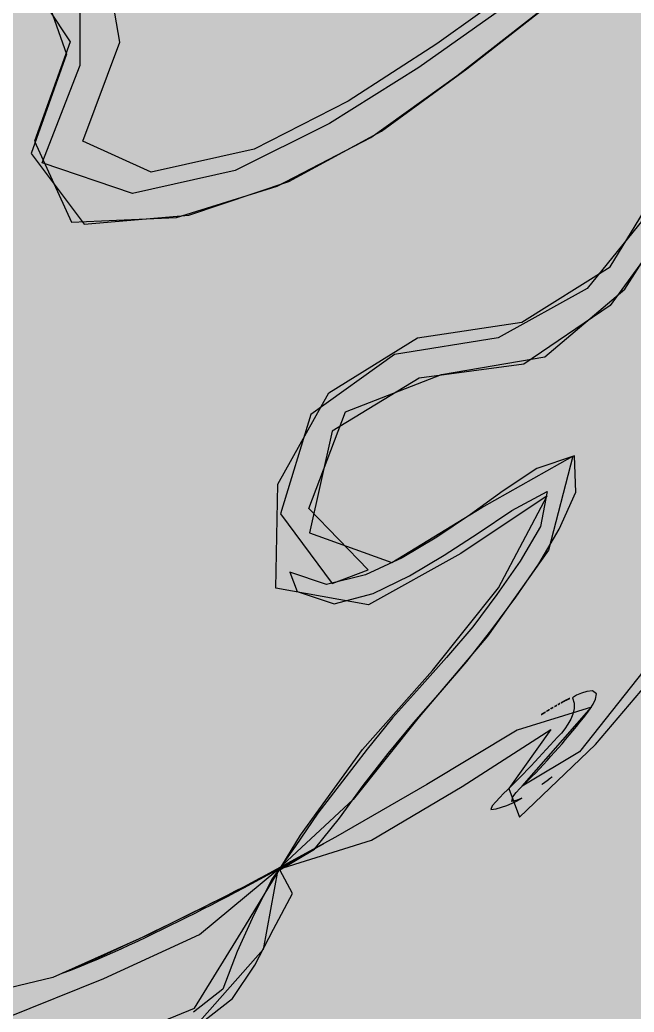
# Model space of a CAD drawing. Extents: x 0 to 1501, y 0 to 1747.
# Drawn here: x 121.79 to 127.58, y 1696.76 to 1706.12 of the extents above; entities that cross this region are included whole.
import ezdxf

# ---------------------------------------------------------------- set-up
doc = ezdxf.new("R2010")
doc.units = 0

msp = doc.modelspace()

# ---------------------------------------------------------------- hatches: boundary and pattern name
at = {"true_color": 0xf8f9fa}
msp.add_hatch(color=256, dxfattribs=at).paths.add_polyline_path([(0, 1747), (1280, 1747), (1280, 1027), (0, 1027)], flags=0)
at = {"true_color": 0xffffff}
for points in [[(0, 1747), (1280, 1747), (1280, 1681), (0, 1681)], [(124.2385, 1698.1015), (124.5653, 1698.2972), (124.7998, 1698.5897), (125.0231, 1698.8983), (125.2575, 1699.1986), (125.5009, 1699.4915), (125.7514, 1699.7785), (126.0005, 1700.0666), (126.2353, 1700.3665), (126.4608, 1700.6736), (126.6789, 1700.9858), (126.8708, 1701.3143), (127.0255, 1701.6622), (127.0134, 1702.0057), (126.6592, 1701.8843), (126.3409, 1701.6753), (126.0332, 1701.4508), (125.7175, 1701.2377), (125.3897, 1701.0439), (125.0448, 1700.8828), (124.6765, 1700.7909), (124.331, 1700.909), (124.403, 1700.7254), (124.7502, 1700.609), (125.1167, 1700.7075), (125.4591, 1700.8739), (125.7864, 1701.0687), (126.1053, 1701.277), (126.4223, 1701.4882), (126.7563, 1701.6678), (126.6935, 1701.3396), (126.5012, 1701.0111), (126.2833, 1700.6987), (126.0572, 1700.3922), (125.8092, 1700.1033), (125.5552, 1699.8195), (125.3008, 1699.5364), (125.0614, 1699.2401), (124.8288, 1698.9384), (124.5957, 1698.6375), (124.3833, 1698.3214), (124.1654, 1698.0185), (123.9922, 1697.6793), (123.8369, 1697.332), (123.7009, 1696.9764), (123.4252, 1696.7591), (123.05, 1696.7029), (122.7074, 1696.5406), (122.3932, 1696.3258), (122.1051, 1696.0767), (121.8298, 1695.8135), (121.5818, 1695.5255), (121.9035, 1695.4785), (122.0695, 1695.5251), (121.9215, 1695.6615), (122.1751, 1695.9452), (122.4564, 1696.2017), (122.7757, 1696.4081), (123.1394, 1696.5161), (123.4919, 1696.6552), (123.7916, 1696.8898), (124.0032, 1697.2047), (124.1791, 1697.5425), (124.3584, 1697.8786), (124.2385, 1698.1015)], [(124.2185, 1698.1045), (125.1031, 1698.3831), (125.9575, 1698.8873), (126.7907, 1699.4256), (126.3947, 1698.8682), (126.4948, 1698.599), (127.2128, 1699.2826), (127.8518, 1700.0394), (128.4795, 1700.7998), (129.1413, 1701.5347), (128.9962, 1701.4586), (128.323, 1700.7296), (127.6691, 1699.9842), (127.0627, 1699.2158), (126.5213, 1698.89), (127.173, 1699.6363), (126.4734, 1699.4189), (125.6234, 1698.9074), (124.7639, 1698.4116), (123.8934, 1697.9357), (123.0054, 1697.493), (122.0997, 1697.0882), (121.195, 1696.8706), (121.4652, 1697.6327), (120.489, 1697.51), (119.5589, 1697.1669), (118.6812, 1696.7059), (118.3605, 1695.9867), (117.9971, 1695.5677), (117.0388, 1695.3117), (116.0678, 1695.1071), (115.0972, 1694.9013), (114.1282, 1694.6881), (113.18, 1694.3967), (112.2477, 1694.0574), (111.2909, 1693.7957), (110.3207, 1693.588), (109.3424, 1693.4237), (108.3716, 1693.2256), (108.8471, 1692.7892), (108.9744, 1692.5866), (107.9982, 1692.4119), (107.0133, 1692.3916), (106.3973, 1692.9118), (105.4056, 1692.9269), (104.4134, 1692.934), (103.4216, 1692.9591), (102.4306, 1693.0095), (101.4421, 1693.0945), (100.456, 1693.2043), (99.4981, 1693.4067), (98.6387, 1693.8998), (97.7182, 1694.2698), (97.1572, 1694.3012), (97.4577, 1694.2346), (98.3988, 1693.9224), (99.2624, 1693.4381), (100.1973, 1693.117), (101.1808, 1692.9866), (102.1667, 1692.8746), (103.0666, 1692.8082), (104.0574, 1692.7545), (105.0494, 1692.735), (106.0414, 1692.7517), (106.6787, 1692.3209), (107.6623, 1692.2298), (108.6491, 1692.3274), (109.6039, 1692.5865), (109.1699, 1692.9364), (109.0997, 1693.1673), (110.0809, 1693.3125), (111.0534, 1693.5087), (112.0143, 1693.7558), (112.9635, 1694.0445), (113.9058, 1694.3553), (114.6731, 1694.5615), (115.6408, 1694.7748), (116.6142, 1694.9668), (117.5806, 1695.1907), (118.509, 1695.5337), (118.9316, 1696.1661), (119.1264, 1696.6947), (120.0449, 1697.069), (120.9986, 1697.3382), (120.7719, 1696.676), (121.661, 1696.7064), (122.5811, 1697.0775), (123.4825, 1697.4919), (124.2185, 1698.1045)]]:
    msp.add_hatch(color=256, dxfattribs=at).paths.add_polyline_path(points, flags=0)
at = {"true_color": 0x8a8a8a}
msp.add_hatch(color=256, dxfattribs=at).paths.add_polyline_path([(124.2185, 1698.1045), (124.0808, 1697.3512), (123.4338, 1696.619), (122.5191, 1696.2473), (121.8638, 1695.5185), (122.7324, 1695.9165), (122.1919, 1695.2294), (121.4001, 1694.6255), (121.6552, 1694.8871), (122.3957, 1695.5534), (121.7976, 1695.2781), (121.783, 1695.7594), (122.5245, 1696.424), (123.4349, 1696.799), (123.9137, 1697.5784), (124.4324, 1698.429), (125.0172, 1699.2358), (125.6763, 1699.9824), (126.2981, 1700.7606), (126.7564, 1701.6294), (125.9423, 1701.0846), (125.0736, 1700.6008), (124.2014, 1700.7562), (124.2201, 1701.7376), (124.6984, 1702.6002), (125.5352, 1703.1185), (126.5195, 1703.2657), (127.3502, 1703.7876), (127.8663, 1704.6307), (128.1323, 1705.5901), (128.2375, 1706.5789), (128.1261, 1707.5619), (127.3703, 1708.1347), (126.9205, 1709.0176), (126.7062, 1709.9896), (126.6631, 1710.9841), (126.8887, 1711.9443), (127.6766, 1712.5029), (128.6685, 1712.552), (129.1558, 1713.3565), (129.1778, 1714.3473), (128.7622, 1715.2133), (127.8558, 1715.0762), (127.382, 1714.2009), (126.517, 1713.7952), (125.6602, 1714.2123), (125.2303, 1715.111), (124.8394, 1716.0277), (124.5014, 1716.965), (124.3038, 1717.8997), (124.2055, 1718.8908), (123.9687, 1719.8584), (123.5749, 1720.772), (123.0996, 1721.6479), (122.2944, 1721.9484), (121.8648, 1721.0591), (121.0144, 1720.5624), (120.0434, 1720.5982), (119.3268, 1721.2741), (118.8998, 1722.1718), (118.7554, 1723.1522), (119.112, 1724.0522), (120.061, 1724.295), (120.9114, 1724.5591), (120.6704, 1725.5209), (120.1936, 1726.3935), (119.6501, 1727.1933), (118.902, 1727.8263), (118.265, 1728.5928), (117.647, 1729.3746), (117.0437, 1730.1672), (117.0408, 1731.1177), (117.8379, 1731.6074), (118.8155, 1731.4899), (119.075, 1732.3385), (118.5445, 1733.1802), (117.682, 1733.2259), (116.7746, 1732.8517), (115.8396, 1733.1261), (115.1572, 1733.8409), (114.7665, 1734.7115), (115.4302, 1734.3091), (115.9732, 1733.479), (116.8941, 1733.3361), (117.7758, 1733.7669), (118.7198, 1733.5131), (119.3286, 1732.7322), (119.5733, 1731.788), (118.9911, 1731.0799), (118.0132, 1731.173), (117.4049, 1730.5367), (117.9098, 1729.6866), (118.5383, 1728.9132), (119.1835, 1728.1536), (119.7287, 1727.3823), (120.3549, 1726.8567), (120.9432, 1726.0532), (121.2796, 1725.1196), (121.2928, 1724.1415), (120.4088, 1723.786), (119.4423, 1723.6358), (119.2827, 1722.6805), (119.6178, 1721.7477), (120.2842, 1721.0358), (121.233, 1721.2581), (121.7919, 1722.0386), (122.5416, 1722.5516), (123.3612, 1722.0495), (123.858, 1721.1865), (124.2547, 1720.2727), (124.5642, 1719.3259), (124.7055, 1718.3414), (124.5787, 1717.4748), (125.0513, 1716.6844), (125.4341, 1715.7643), (125.838, 1714.8532), (126.5948, 1714.3469), (127.3168, 1714.9031), (127.8857, 1715.7033), (128.8378, 1715.7304), (129.4041, 1714.9516), (129.5323, 1713.9666), (129.4008, 1712.9822), (128.8759, 1712.153), (127.9187, 1712.0105), (127.0782, 1711.614), (126.9627, 1710.6339), (127.135, 1709.6543), (127.5125, 1708.7348), (128.2057, 1708.0332), (128.5561, 1707.1121), (128.5256, 1706.1186), (128.3082, 1705.1471), (127.9338, 1704.2249), (127.3515, 1703.4209), (126.5383, 1702.8689), (125.5514, 1702.7366), (124.7323, 1702.2384), (124.5193, 1701.2792), (125.2921, 1700.9987), (126.14, 1701.5173), (126.9999, 1702.0004), (126.7697, 1701.1173), (126.1931, 1700.3047), (125.5504, 1699.5434), (124.9286, 1698.7649), (124.2185, 1698.1045)], flags=0)
at = {"true_color": 0xeff0f0}
msp.add_hatch(color=256, dxfattribs=at).paths.add_polyline_path([(124.4815, 1717.515), (124.6947, 1718.4389), (124.5374, 1719.4161), (124.2193, 1720.3553), (123.817, 1721.2618), (123.3114, 1722.114), (122.4628, 1722.5524), (121.7759, 1721.9668), (121.1712, 1721.2255), (120.2223, 1721.0548), (119.5872, 1721.7982), (119.2728, 1722.7333), (119.4742, 1723.6699), (120.4508, 1723.788), (121.3078, 1724.1768), (121.2704, 1725.1537), (120.9253, 1726.079), (120.3367, 1726.8767), (119.7307, 1727.4023), (119.17, 1728.1651), (118.5281, 1728.9215), (117.9029, 1729.6917), (117.4027, 1730.5389), (118.009, 1731.1727), (118.9825, 1731.0778), (119.5687, 1731.7773), (119.3322, 1732.7186), (118.7322, 1733.5011), (117.7966, 1733.767), (116.9172, 1733.3459), (115.9948, 1733.4559), (115.4452, 1734.2748), (114.8573, 1734.7391), (115.3133, 1733.8593), (115.9775, 1733.1354), (116.9334, 1733.0209), (117.7863, 1733.5066), (118.6647, 1733.1541), (119.1965, 1732.3186), (119.1308, 1731.3876), (118.2243, 1731.2331), (117.3157, 1731.0606), (117.2324, 1730.1434), (117.8341, 1729.3547), (118.447, 1728.5745), (119.083, 1727.8132), (119.7656, 1727.0938), (120.4054, 1726.3374), (120.8612, 1725.4592), (121.0713, 1724.4961), (120.3457, 1724.0243), (119.3695, 1723.8762), (118.9459, 1723.0363), (119.1165, 1722.0655), (119.5999, 1721.2047), (120.4445, 1720.7489), (121.3811, 1721.0374), (121.9367, 1721.8336), (122.6943, 1722.2387), (123.3418, 1721.5109), (123.8026, 1720.6332), (124.1456, 1719.703), (124.3552, 1718.7344), (124.4354, 1717.7461), (124.697, 1716.7905), (125.0485, 1715.8629), (125.4588, 1714.9598), (126.0022, 1714.1608), (126.9634, 1714.2151), (127.489, 1715.047), (128.2497, 1715.5769), (129.0469, 1715.095), (129.2702, 1714.131), (129.1666, 1713.1509), (128.6449, 1712.3373), (127.6588, 1712.2891), (126.8771, 1711.744), (126.7328, 1710.7713), (126.8223, 1709.7838), (127.1409, 1708.8473), (127.7512, 1708.0824), (128.2477, 1707.2416), (128.2652, 1706.2536), (128.0912, 1705.2777), (127.7526, 1704.3474), (127.1321, 1703.5829), (126.2963, 1703.1163), (125.3181, 1702.9588), (124.5302, 1702.3936), (124.245, 1701.4597), (124.7306, 1700.8001), (125.0698, 1700.9306), (124.5103, 1701.5071), (124.8555, 1702.4209), (125.7607, 1702.7705), (126.7342, 1702.9394), (127.488, 1703.5761), (128.0182, 1704.4103), (128.3582, 1705.3412), (128.5442, 1706.3145), (128.5214, 1707.3023), (128.087, 1708.1816), (127.4202, 1708.8953), (127.0851, 1709.8272), (126.9519, 1710.8081), (127.1641, 1711.7567), (128.0761, 1712.0124), (128.9887, 1712.2611), (129.4355, 1713.1334), (129.5251, 1714.1185), (129.3567, 1715.0924), (128.7032, 1715.7842), (127.7748, 1715.6218), (127.2543, 1714.7872), (126.4661, 1714.3563), (125.7843, 1714.9636), (125.3849, 1715.8717), (125.0119, 1716.7907), (124.4815, 1717.515)], flags=0)
at = {"true_color": 0x808080}
msp.add_hatch(color=256, dxfattribs=at).paths.add_polyline_path([(128.123, 1707.59), (127.3096, 1707.087), (126.5271, 1706.4706), (125.7181, 1705.8894), (124.8812, 1705.3495), (123.9966, 1704.8951), (123.0268, 1704.6786), (122.3837, 1704.9719), (122.7298, 1705.904), (122.5721, 1706.8369), (121.613, 1706.9851), (120.6445, 1706.7585), (119.7067, 1706.4233), (118.8056, 1706), (117.9849, 1705.439), (117.4101, 1704.6385), (117.7572, 1703.7989), (118.571, 1703.2972), (117.7161, 1702.7975), (116.7992, 1702.4095), (115.8449, 1702.125), (114.8737, 1701.9042), (113.8909, 1701.7423), (112.8989, 1701.655), (111.9047, 1701.5916), (110.9329, 1701.4784), (110.0115, 1701.4201), (109.027, 1701.268), (108.0495, 1701.0769), (107.0801, 1700.8476), (106.1145, 1700.6031), (105.1669, 1700.297), (104.278, 1699.8517), (104.0141, 1699.019), (104.7919, 1698.406), (104.4837, 1697.8408), (103.5144, 1697.6192), (102.5204, 1697.5662), (101.5246, 1697.582), (100.582, 1697.8569), (100.5602, 1698.7548), (100.4831, 1699.6824), (99.5387, 1699.9453), (98.5437, 1699.995), (97.5485, 1700.0358), (96.5538, 1700.0907), (95.5603, 1700.1625), (94.568, 1700.2498), (93.6661, 1700.3078), (92.705, 1700.5563), (91.7432, 1700.8142), (90.9197, 1701.3039), (90.6512, 1702.2372), (89.9659, 1702.9573), (89.182, 1703.5682), (88.6148, 1703.2184), (89.0929, 1702.3541), (88.4857, 1702.6909), (87.757, 1703.3701), (87.9175, 1702.9588), (88.6333, 1702.2683), (89.4508, 1701.896), (88.9947, 1702.7653), (89.4108, 1703.0881), (90.1856, 1702.4631), (90.5814, 1701.5883), (91.1664, 1700.8155), (92.0551, 1700.3726), (93.0148, 1700.1082), (93.8046, 1700.2459), (94.6499, 1699.8497), (95.6395, 1699.7361), (96.6326, 1699.6589), (97.6281, 1699.6245), (98.6238, 1699.5944), (99.6197, 1699.5722), (100.1933, 1699.0744), (100.0007, 1698.1162), (100.7251, 1697.4826), (101.6937, 1697.2631), (102.6883, 1697.2132), (103.6827, 1697.2633), (104.6588, 1697.4552), (105.4828, 1697.9647), (104.9907, 1698.7401), (104.5188, 1699.4351), (105.4056, 1699.8707), (106.3561, 1700.1682), (107.3171, 1700.4304), (108.2855, 1700.6637), (109.2629, 1700.8555), (110.2491, 1700.9951), (111.0077, 1701.2127), (111.9617, 1701.1321), (112.9556, 1701.1975), (113.9447, 1701.3149), (114.9279, 1701.4745), (115.8985, 1701.6971), (116.849, 1701.9946), (117.7734, 1702.3649), (118.6346, 1702.8611), (118.8523, 1703.6791), (118.0063, 1704.1948), (118.2062, 1705.0277), (119.0233, 1705.5891), (119.929, 1706.0028), (120.8642, 1706.3454), (121.8352, 1706.5558), (122.2635, 1705.9087), (121.9268, 1704.9713), (122.2743, 1704.2089), (123.264, 1704.2509), (124.2133, 1704.5478), (125.0965, 1705.0055), (125.9058, 1705.5858), (126.6911, 1706.1987), (127.4822, 1706.8041), (128.119, 1707.4824), (128.8817, 1707.8849), (129.6193, 1708.5543), (130.3265, 1709.2557), (130.9834, 1710.0038), (131.3797, 1710.3268), (131.2561, 1709.3452), (131.9225, 1709.1601), (132.4944, 1709.9612), (132.7238, 1710.9278), (132.6723, 1711.9048), (133.0496, 1712.8264), (133.5182, 1713.7043), (133.8372, 1714.5289), (133.4792, 1714.0046), (132.9813, 1713.1424), (132.6216, 1712.2149), (132.5018, 1711.2331), (132.4292, 1710.2736), (131.8236, 1709.5073), (131.5302, 1710.1431), (131.5671, 1711.1104), (130.8931, 1710.4147), (130.2593, 1709.6463), (129.5553, 1708.9423), (128.7989, 1708.2942), (128.123, 1707.59)], flags=0)
at = {"true_color": 0xededee}
msp.add_hatch(color=256, dxfattribs=at).paths.add_polyline_path([(128.123, 1707.59), (128.9616, 1707.9555), (129.695, 1708.6276), (130.3987, 1709.3307), (131.0451, 1710.086), (131.418, 1710.8307), (130.7993, 1710.2012), (130.156, 1709.4427), (129.4608, 1708.7313), (128.7212, 1708.0662), (127.9418, 1707.4482), (127.1527, 1706.8423), (126.3601, 1706.2411), (125.5482, 1705.6665), (124.7063, 1705.1366), (123.8186, 1704.6951), (122.8497, 1704.4793), (122.0006, 1704.7663), (122.3585, 1705.689), (122.3559, 1706.65), (121.4139, 1706.8025), (120.4608, 1706.5213), (119.5354, 1706.1568), (118.6499, 1705.7048), (117.8573, 1705.1077), (117.6306, 1704.2286), (118.4632, 1703.7067), (118.3748, 1703.0149), (117.485, 1702.5715), (116.5557, 1702.2173), (115.6017, 1701.9359), (114.6299, 1701.724), (113.647, 1701.5709), (112.6575, 1701.4712), (111.6638, 1701.4241), (110.673, 1701.3347), (109.6852, 1701.217), (108.7035, 1701.0566), (107.7316, 1700.8446), (106.7636, 1700.615), (105.8041, 1700.353), (104.8763, 1699.9967), (104.1939, 1699.3319), (104.9017, 1698.6876), (105.0622, 1697.9637), (104.1352, 1697.619), (103.1491, 1697.4937), (102.1547, 1697.4751), (101.1664, 1697.576), (100.3113, 1698.0387), (100.4129, 1698.9847), (100.1325, 1699.7649), (99.1435, 1699.8567), (98.1497, 1699.902), (97.156, 1699.9509), (96.1626, 1700.0038), (95.1706, 1700.0788), (94.1827, 1700.1954), (93.2022, 1700.3628), (92.2368, 1700.6009), (91.3112, 1700.962), (90.8762, 1701.7355), (90.3613, 1702.5754), (89.6151, 1703.2317), (88.8348, 1703.3414), (88.9266, 1702.9383), (89.5604, 1702.9786), (90.3134, 1702.331), (90.6285, 1701.4128), (91.3178, 1700.7159), (92.2258, 1700.3152), (93.1901, 1700.0728), (93.921, 1700.1109), (94.8249, 1699.8275), (95.8138, 1699.7193), (96.8062, 1699.6514), (97.8004, 1699.6184), (98.7948, 1699.5889), (99.7895, 1699.5696), (100.1281, 1698.9199), (100.068, 1697.9636), (100.881, 1697.4258), (101.8573, 1697.2467), (102.8512, 1697.2123), (103.843, 1697.2817), (104.8112, 1697.5031), (105.5097, 1698.1177), (104.859, 1698.8222), (104.6373, 1699.5345), (105.5525, 1699.9186), (106.5041, 1700.2084), (107.4648, 1700.4668), (108.4334, 1700.6935), (109.4109, 1700.878), (110.397, 1701.0079), (111.1292, 1701.1309), (112.105, 1701.1389), (113.0972, 1701.2088), (114.0842, 1701.333), (115.065, 1701.499), (116.0317, 1701.7325), (116.9781, 1702.0385), (117.8962, 1702.4206), (118.7378, 1702.9449), (118.753, 1703.759), (117.9201, 1704.2868), (118.2989, 1705.1165), (119.1382, 1705.6457), (120.0477, 1706.0479), (120.9852, 1706.3802), (121.9604, 1706.5534), (122.2287, 1705.7916), (121.8951, 1704.8546), (122.395, 1704.1902), (123.3819, 1704.2744), (124.3234, 1704.5916), (125.1959, 1705.0667), (125.9986, 1705.654), (126.7826, 1706.2664), (127.5738, 1706.8694), (128.123, 1707.59)], flags=0)
at = {"true_color": 0x231f20}
for points in [[(126.8915, 1699.392), (126.8554, 1699.3537), (126.8193, 1699.3153), (126.7837, 1699.2765), (126.7483, 1699.2375), (126.7127, 1699.1987), (126.6769, 1699.1601), (126.641, 1699.1216), (126.6049, 1699.0832), (126.5686, 1699.0451), (126.5322, 1699.0071), (126.4954, 1698.9693), (126.4585, 1698.9318), (126.4212, 1698.8946), (126.3837, 1698.8577), (126.3455, 1698.8214), (126.3096, 1698.7829), (126.2745, 1698.7437), (126.2394, 1698.7044), (126.2247, 1698.6727), (126.2769, 1698.6786), (126.3279, 1698.6916), (126.3776, 1698.709), (126.426, 1698.7297), (126.473, 1698.7534), (126.5188, 1698.7795), (126.4752, 1698.7579), (126.4246, 1698.7454), (126.4318, 1698.7896), (126.4643, 1698.831), (126.4997, 1698.87), (126.5364, 1698.9077), (126.574, 1698.9447), (126.6121, 1698.9809), (126.6502, 1699.0173), (126.686, 1699.0559), (126.7215, 1699.0948), (126.7569, 1699.1338), (126.7921, 1699.173), (126.8271, 1699.2123), (126.8619, 1699.2519), (126.8965, 1699.2916), (126.9308, 1699.3315), (126.9649, 1699.3716), (126.9987, 1699.412), (127.0322, 1699.4527), (127.0652, 1699.4936), (127.0978, 1699.535), (127.1298, 1699.5768), (127.1604, 1699.6197), (127.1886, 1699.6642), (127.212, 1699.7113), (127.2217, 1699.7625), (127.1834, 1699.7902), (127.1315, 1699.7834), (127.0813, 1699.7674), (127.0325, 1699.7477), (126.9945, 1699.7234), (127.0124, 1699.6744), (127.0117, 1699.6219), (126.9989, 1699.5709), (126.9784, 1699.5225), (126.9526, 1699.4766), (126.9232, 1699.4329), (126.8915, 1699.392)], [(126.91, 1699.6885), (126.9094, 1699.6881), (126.9087, 1699.6878), (126.9081, 1699.6874), (126.9074, 1699.6871), (126.9068, 1699.6867), (126.9062, 1699.6863), (126.9056, 1699.686), (126.9049, 1699.6856), (126.9043, 1699.6852), (126.9037, 1699.6848), (126.9031, 1699.6844), (126.9025, 1699.6841), (126.9018, 1699.6837), (126.9012, 1699.6833), (126.9006, 1699.6829), (126.9, 1699.6825), (126.8994, 1699.6821), (126.8988, 1699.6817), (126.8981, 1699.6813), (126.8975, 1699.6809), (126.8969, 1699.6805), (126.8963, 1699.6802), (126.8957, 1699.6798), (126.8951, 1699.6794), (126.8944, 1699.679), (126.8938, 1699.6786), (126.8932, 1699.6783), (126.8925, 1699.6779), (126.8919, 1699.6776), (126.8913, 1699.6772), (126.8906, 1699.6768), (126.89, 1699.6765), (126.8906, 1699.677), (126.8912, 1699.6774), (126.8917, 1699.6779), (126.8923, 1699.6783), (126.8929, 1699.6787), (126.8935, 1699.6791), (126.8941, 1699.6795), (126.8947, 1699.6799), (126.8953, 1699.6803), (126.896, 1699.6807), (126.8966, 1699.6811), (126.8972, 1699.6815), (126.8978, 1699.6819), (126.8985, 1699.6822), (126.8991, 1699.6826), (126.8997, 1699.683), (126.9004, 1699.6833), (126.901, 1699.6837), (126.9016, 1699.684), (126.9023, 1699.6844), (126.9029, 1699.6847), (126.9036, 1699.6851), (126.9042, 1699.6854), (126.9048, 1699.6858), (126.9055, 1699.6861), (126.9061, 1699.6864), (126.9068, 1699.6868), (126.9074, 1699.6871), (126.9081, 1699.6875), (126.9087, 1699.6878), (126.9094, 1699.6882), (126.91, 1699.6885)], [(126.9165, 1699.692), (126.9173, 1699.6925), (126.9181, 1699.6929), (126.9189, 1699.6934), (126.9197, 1699.6939), (126.9205, 1699.6943), (126.9212, 1699.6948), (126.922, 1699.6953), (126.9228, 1699.6957), (126.9236, 1699.6962), (126.9244, 1699.6967), (126.9252, 1699.6971), (126.926, 1699.6976), (126.9268, 1699.6981), (126.9276, 1699.6985), (126.9284, 1699.6989), (126.9292, 1699.6994), (126.93, 1699.6998), (126.9309, 1699.7002), (126.9317, 1699.7006), (126.9325, 1699.701), (126.9333, 1699.7014), (126.9342, 1699.7018), (126.935, 1699.7021), (126.9359, 1699.7024), (126.9368, 1699.7028), (126.9376, 1699.7031), (126.9385, 1699.7033), (126.9394, 1699.7036), (126.9403, 1699.7039), (126.9412, 1699.7041), (126.9421, 1699.7043), (126.943, 1699.7045), (126.9422, 1699.7042), (126.9413, 1699.704), (126.9404, 1699.7037), (126.9396, 1699.7034), (126.9387, 1699.703), (126.9378, 1699.7027), (126.937, 1699.7024), (126.9361, 1699.702), (126.9353, 1699.7017), (126.9344, 1699.7013), (126.9336, 1699.7009), (126.9328, 1699.7006), (126.9319, 1699.7002), (126.9311, 1699.6998), (126.9303, 1699.6994), (126.9295, 1699.6989), (126.9286, 1699.6985), (126.9278, 1699.6981), (126.927, 1699.6977), (126.9262, 1699.6972), (126.9254, 1699.6968), (126.9246, 1699.6964), (126.9238, 1699.6959), (126.923, 1699.6955), (126.9222, 1699.6951), (126.9214, 1699.6946), (126.9205, 1699.6942), (126.9197, 1699.6937), (126.9189, 1699.6933), (126.9181, 1699.6929), (126.9173, 1699.6924), (126.9165, 1699.692)], [(126.969, 1699.7185), (126.9683, 1699.7181), (126.9676, 1699.7178), (126.967, 1699.7174), (126.9663, 1699.7171), (126.9656, 1699.7167), (126.9649, 1699.7164), (126.9643, 1699.716), (126.9636, 1699.7157), (126.9629, 1699.7154), (126.9622, 1699.715), (126.9615, 1699.7147), (126.9608, 1699.7144), (126.9602, 1699.714), (126.9595, 1699.7137), (126.9588, 1699.7134), (126.9581, 1699.713), (126.9574, 1699.7127), (126.9567, 1699.7124), (126.956, 1699.7121), (126.9553, 1699.7117), (126.9547, 1699.7114), (126.954, 1699.7111), (126.9533, 1699.7108), (126.9526, 1699.7105), (126.9519, 1699.7102), (126.9512, 1699.7099), (126.9505, 1699.7095), (126.9498, 1699.7092), (126.9491, 1699.7089), (126.9484, 1699.7086), (126.9477, 1699.7083), (126.947, 1699.708), (126.9477, 1699.7083), (126.9484, 1699.7086), (126.9491, 1699.709), (126.9498, 1699.7093), (126.9505, 1699.7096), (126.9512, 1699.7099), (126.9518, 1699.7102), (126.9525, 1699.7105), (126.9532, 1699.7109), (126.9539, 1699.7112), (126.9546, 1699.7115), (126.9553, 1699.7118), (126.956, 1699.7121), (126.9567, 1699.7125), (126.9574, 1699.7128), (126.9581, 1699.7131), (126.9588, 1699.7134), (126.9594, 1699.7137), (126.9601, 1699.7141), (126.9608, 1699.7144), (126.9615, 1699.7147), (126.9622, 1699.7151), (126.9629, 1699.7154), (126.9636, 1699.7157), (126.9643, 1699.7161), (126.9649, 1699.7164), (126.9656, 1699.7167), (126.9663, 1699.7171), (126.967, 1699.7174), (126.9677, 1699.7178), (126.9683, 1699.7181), (126.969, 1699.7185)], [(126.7015, 1699.5655), (126.7027, 1699.5663), (126.7039, 1699.5671), (126.7051, 1699.5678), (126.7063, 1699.5686), (126.7075, 1699.5693), (126.7087, 1699.5701), (126.7099, 1699.5708), (126.7111, 1699.5716), (126.7123, 1699.5723), (126.7135, 1699.573), (126.7148, 1699.5737), (126.716, 1699.5744), (126.7172, 1699.5751), (126.7184, 1699.5758), (126.7197, 1699.5765), (126.7209, 1699.5773), (126.7221, 1699.578), (126.7233, 1699.5787), (126.7246, 1699.5794), (126.7258, 1699.5801), (126.727, 1699.5809), (126.7282, 1699.5816), (126.7294, 1699.5823), (126.7306, 1699.5831), (126.7318, 1699.5838), (126.733, 1699.5846), (126.7342, 1699.5854), (126.7354, 1699.5862), (126.7366, 1699.587), (126.7377, 1699.5878), (126.7389, 1699.5886), (126.74, 1699.5895), (126.7388, 1699.5887), (126.7377, 1699.5879), (126.7365, 1699.5872), (126.7353, 1699.5864), (126.7341, 1699.5856), (126.7329, 1699.5849), (126.7317, 1699.5841), (126.7305, 1699.5834), (126.7293, 1699.5826), (126.728, 1699.5819), (126.7268, 1699.5812), (126.7256, 1699.5804), (126.7244, 1699.5797), (126.7232, 1699.579), (126.722, 1699.5782), (126.7208, 1699.5775), (126.7195, 1699.5768), (126.7183, 1699.576), (126.7171, 1699.5753), (126.7159, 1699.5746), (126.7147, 1699.5738), (126.7135, 1699.5731), (126.7122, 1699.5724), (126.711, 1699.5716), (126.7098, 1699.5709), (126.7086, 1699.5701), (126.7074, 1699.5694), (126.7062, 1699.5686), (126.7051, 1699.5678), (126.7039, 1699.5671), (126.7027, 1699.5663), (126.7015, 1699.5655)], [(126.777, 1699.613), (126.7763, 1699.6124), (126.7755, 1699.6119), (126.7748, 1699.6113), (126.774, 1699.6108), (126.7733, 1699.6102), (126.7725, 1699.6097), (126.7718, 1699.6092), (126.771, 1699.6086), (126.7703, 1699.6081), (126.7695, 1699.6076), (126.7687, 1699.6071), (126.7679, 1699.6066), (126.7672, 1699.6061), (126.7664, 1699.6056), (126.7656, 1699.6051), (126.7648, 1699.6046), (126.764, 1699.6042), (126.7632, 1699.6037), (126.7624, 1699.6032), (126.7616, 1699.6028), (126.7607, 1699.6024), (126.7599, 1699.6019), (126.7591, 1699.6015), (126.7583, 1699.6011), (126.7574, 1699.6007), (126.7566, 1699.6003), (126.7558, 1699.5999), (126.7549, 1699.5995), (126.7541, 1699.5991), (126.7532, 1699.5988), (126.7524, 1699.5984), (126.7515, 1699.598), (126.7523, 1699.5984), (126.7531, 1699.5988), (126.754, 1699.5992), (126.7548, 1699.5996), (126.7556, 1699.6), (126.7565, 1699.6005), (126.7573, 1699.6009), (126.7581, 1699.6013), (126.7589, 1699.6017), (126.7597, 1699.6022), (126.7606, 1699.6026), (126.7614, 1699.6031), (126.7622, 1699.6035), (126.763, 1699.604), (126.7638, 1699.6045), (126.7646, 1699.6049), (126.7654, 1699.6054), (126.7662, 1699.6059), (126.767, 1699.6064), (126.7677, 1699.6068), (126.7685, 1699.6073), (126.7693, 1699.6078), (126.7701, 1699.6083), (126.7709, 1699.6088), (126.7716, 1699.6093), (126.7724, 1699.6099), (126.7732, 1699.6104), (126.774, 1699.6109), (126.7747, 1699.6114), (126.7755, 1699.6119), (126.7762, 1699.6125), (126.777, 1699.613)], [(126.812, 1699.6335), (126.8114, 1699.6331), (126.8107, 1699.6327), (126.8101, 1699.6323), (126.8094, 1699.6319), (126.8088, 1699.6315), (126.8082, 1699.6311), (126.8075, 1699.6307), (126.8069, 1699.6303), (126.8062, 1699.6299), (126.8056, 1699.6295), (126.805, 1699.6291), (126.8043, 1699.6287), (126.8037, 1699.6283), (126.803, 1699.6279), (126.8024, 1699.6275), (126.8017, 1699.6271), (126.8011, 1699.6267), (126.8004, 1699.6263), (126.7998, 1699.6259), (126.7991, 1699.6256), (126.7984, 1699.6252), (126.7978, 1699.6248), (126.7971, 1699.6245), (126.7964, 1699.6241), (126.7958, 1699.6238), (126.7951, 1699.6234), (126.7944, 1699.6231), (126.7937, 1699.6228), (126.7931, 1699.6224), (126.7924, 1699.6221), (126.7917, 1699.6218), (126.791, 1699.6215), (126.7917, 1699.6218), (126.7924, 1699.6221), (126.7931, 1699.6224), (126.7938, 1699.6227), (126.7945, 1699.6231), (126.7952, 1699.6234), (126.7958, 1699.6237), (126.7965, 1699.624), (126.7972, 1699.6244), (126.7979, 1699.6247), (126.7985, 1699.6251), (126.7992, 1699.6254), (126.7999, 1699.6258), (126.8006, 1699.6261), (126.8012, 1699.6265), (126.8019, 1699.6268), (126.8025, 1699.6272), (126.8032, 1699.6276), (126.8039, 1699.628), (126.8045, 1699.6284), (126.8051, 1699.6288), (126.8058, 1699.6292), (126.8064, 1699.6296), (126.8071, 1699.63), (126.8077, 1699.6304), (126.8083, 1699.6308), (126.8089, 1699.6313), (126.8096, 1699.6317), (126.8102, 1699.6321), (126.8108, 1699.6326), (126.8114, 1699.633), (126.812, 1699.6335)], [(126.8465, 1699.6525), (126.8459, 1699.6521), (126.8452, 1699.6518), (126.8446, 1699.6514), (126.8439, 1699.6511), (126.8433, 1699.6507), (126.8426, 1699.6503), (126.842, 1699.6499), (126.8414, 1699.6495), (126.8407, 1699.6492), (126.8401, 1699.6488), (126.8394, 1699.6484), (126.8388, 1699.648), (126.8382, 1699.6476), (126.8375, 1699.6473), (126.8369, 1699.6469), (126.8363, 1699.6465), (126.8356, 1699.6461), (126.835, 1699.6457), (126.8343, 1699.6454), (126.8337, 1699.645), (126.833, 1699.6447), (126.8324, 1699.6443), (126.8317, 1699.644), (126.831, 1699.6437), (126.8304, 1699.6434), (126.8297, 1699.6431), (126.829, 1699.6428), (126.8283, 1699.6425), (126.8276, 1699.6422), (126.8269, 1699.642), (126.8262, 1699.6417), (126.8255, 1699.6415), (126.8262, 1699.6418), (126.8269, 1699.642), (126.8275, 1699.6423), (126.8282, 1699.6426), (126.8289, 1699.643), (126.8296, 1699.6433), (126.8302, 1699.6436), (126.8309, 1699.6439), (126.8316, 1699.6443), (126.8322, 1699.6446), (126.8329, 1699.6449), (126.8335, 1699.6453), (126.8342, 1699.6456), (126.8348, 1699.646), (126.8355, 1699.6464), (126.8361, 1699.6467), (126.8368, 1699.6471), (126.8374, 1699.6474), (126.8381, 1699.6478), (126.8387, 1699.6482), (126.8394, 1699.6485), (126.84, 1699.6489), (126.8407, 1699.6493), (126.8413, 1699.6496), (126.842, 1699.65), (126.8426, 1699.6503), (126.8433, 1699.6507), (126.8439, 1699.6511), (126.8446, 1699.6514), (126.8452, 1699.6518), (126.8459, 1699.6521), (126.8465, 1699.6525)], [(126.8765, 1699.6705), (126.8759, 1699.6702), (126.8753, 1699.6699), (126.8747, 1699.6696), (126.8741, 1699.6693), (126.8735, 1699.6689), (126.8729, 1699.6686), (126.8723, 1699.6682), (126.8718, 1699.6678), (126.8712, 1699.6675), (126.8706, 1699.6671), (126.87, 1699.6667), (126.8695, 1699.6663), (126.8689, 1699.666), (126.8683, 1699.6656), (126.8678, 1699.6652), (126.8672, 1699.6648), (126.8666, 1699.6645), (126.8661, 1699.6641), (126.8655, 1699.6637), (126.8649, 1699.6634), (126.8643, 1699.663), (126.8637, 1699.6627), (126.8631, 1699.6624), (126.8625, 1699.6621), (126.8619, 1699.6618), (126.8613, 1699.6615), (126.8607, 1699.6612), (126.86, 1699.6609), (126.8594, 1699.6607), (126.8588, 1699.6604), (126.8581, 1699.6602), (126.8575, 1699.66), (126.8582, 1699.6602), (126.8588, 1699.6604), (126.8594, 1699.6606), (126.8601, 1699.6609), (126.8607, 1699.6611), (126.8613, 1699.6614), (126.862, 1699.6617), (126.8626, 1699.662), (126.8632, 1699.6623), (126.8638, 1699.6626), (126.8644, 1699.6629), (126.865, 1699.6632), (126.8656, 1699.6636), (126.8662, 1699.6639), (126.8667, 1699.6643), (126.8673, 1699.6647), (126.8679, 1699.665), (126.8685, 1699.6654), (126.869, 1699.6658), (126.8696, 1699.6662), (126.8701, 1699.6666), (126.8707, 1699.6669), (126.8713, 1699.6673), (126.8718, 1699.6677), (126.8724, 1699.6681), (126.873, 1699.6685), (126.8735, 1699.6688), (126.8741, 1699.6692), (126.8747, 1699.6695), (126.8753, 1699.6699), (126.8759, 1699.6702), (126.8765, 1699.6705)], [(126.803, 1698.9795), (126.8001, 1698.9772), (126.7972, 1698.9749), (126.7942, 1698.9726), (126.7913, 1698.9703), (126.7883, 1698.968), (126.7854, 1698.9657), (126.7825, 1698.9634), (126.7795, 1698.9611), (126.7766, 1698.9589), (126.7736, 1698.9566), (126.7707, 1698.9543), (126.7677, 1698.9521), (126.7648, 1698.9498), (126.7618, 1698.9475), (126.7588, 1698.9453), (126.7558, 1698.943), (126.7529, 1698.9408), (126.7499, 1698.9385), (126.7469, 1698.9363), (126.7439, 1698.9341), (126.741, 1698.9318), (126.738, 1698.9296), (126.735, 1698.9274), (126.732, 1698.9252), (126.729, 1698.9229), (126.726, 1698.9207), (126.723, 1698.9185), (126.72, 1698.9163), (126.717, 1698.9141), (126.714, 1698.9119), (126.711, 1698.9097), (126.708, 1698.9075), (126.7111, 1698.9096), (126.7141, 1698.9118), (126.7172, 1698.9139), (126.7202, 1698.9161), (126.7232, 1698.9182), (126.7263, 1698.9204), (126.7293, 1698.9226), (126.7323, 1698.9248), (126.7353, 1698.927), (126.7383, 1698.9292), (126.7413, 1698.9314), (126.7443, 1698.9336), (126.7473, 1698.9358), (126.7503, 1698.938), (126.7533, 1698.9403), (126.7563, 1698.9425), (126.7592, 1698.9448), (126.7622, 1698.947), (126.7651, 1698.9493), (126.7681, 1698.9516), (126.771, 1698.9539), (126.774, 1698.9562), (126.7769, 1698.9585), (126.7798, 1698.9607), (126.7828, 1698.9631), (126.7857, 1698.9654), (126.7886, 1698.9677), (126.7915, 1698.9701), (126.7944, 1698.9724), (126.7972, 1698.9748), (126.8001, 1698.9771), (126.803, 1698.9795)], [(122.188, 1697.128), (122.2686, 1697.1579), (122.3487, 1697.1891), (122.4284, 1697.2214), (122.5076, 1697.2545), (122.5866, 1697.2885), (122.6653, 1697.3232), (122.7437, 1697.3584), (122.8218, 1697.3942), (122.8997, 1697.4305), (122.9775, 1697.4672), (123.055, 1697.5042), (123.1324, 1697.5417), (123.2096, 1697.5795), (123.2866, 1697.6177), (123.3635, 1697.6561), (123.4402, 1697.6949), (123.5168, 1697.7339), (123.5933, 1697.7731), (123.6696, 1697.8126), (123.7458, 1697.8524), (123.8219, 1697.8924), (123.8979, 1697.9326), (123.9737, 1697.9731), (124.0494, 1698.0138), (124.125, 1698.0547), (124.2005, 1698.0959), (124.2758, 1698.1373), (124.351, 1698.1789), (124.426, 1698.2209), (124.5009, 1698.2631), (124.5755, 1698.3057), (124.65, 1698.3487), (124.5764, 1698.3066), (124.5015, 1698.2645), (124.4263, 1698.2228), (124.3509, 1698.1815), (124.2753, 1698.1406), (124.1996, 1698.1), (124.1237, 1698.0597), (124.0476, 1698.0196), (123.9715, 1697.9797), (123.8952, 1697.9401), (123.8189, 1697.9006), (123.7424, 1697.8614), (123.6658, 1697.8223), (123.5891, 1697.7835), (123.5123, 1697.7449), (123.4354, 1697.7064), (123.3585, 1697.6682), (123.2814, 1697.6302), (123.2042, 1697.5923), (123.1269, 1697.5547), (123.0495, 1697.5173), (122.972, 1697.4802), (122.8943, 1697.4433), (122.8166, 1697.4067), (122.7386, 1697.3704), (122.6606, 1697.3344), (122.5824, 1697.2988), (122.5039, 1697.2636), (122.4253, 1697.2288), (122.3465, 1697.1945), (122.2674, 1697.1609), (122.188, 1697.128)]]:
    msp.add_hatch(color=256, dxfattribs=at).paths.add_polyline_path(points, flags=0)

# ---------------------------------------------------------------- linework, layer by layer
at = {"true_color": 0x808080}
for points in [[(126.5271, 1706.4706), (125.7181, 1705.8894), (124.8812, 1705.3495), (123.9966, 1704.8951), (123.0268, 1704.6786), (122.3837, 1704.9719), (122.7298, 1705.904), (122.5721, 1706.8369)], [(121.8352, 1706.5558), (122.2635, 1705.9087), (121.9268, 1704.9713), (122.2743, 1704.2089), (123.264, 1704.2509), (124.2133, 1704.5478), (125.0965, 1705.0055), (125.9058, 1705.5858), (126.6911, 1706.1987)]]:
    msp.add_lwpolyline(points, dxfattribs=at)
at = {"true_color": 0xededee}
for points in [[(126.3601, 1706.2411), (125.5482, 1705.6665), (124.7063, 1705.1366), (123.8186, 1704.6951), (122.8497, 1704.4793), (122.0006, 1704.7663), (122.3585, 1705.689), (122.3559, 1706.65)], [(121.9604, 1706.5534), (122.2287, 1705.7916), (121.8951, 1704.8546), (122.395, 1704.1902), (123.3819, 1704.2744), (124.3234, 1704.5916), (125.1959, 1705.0667), (125.9986, 1705.654), (126.7826, 1706.2664)]]:
    msp.add_lwpolyline(points, dxfattribs=at)
at = {"true_color": 0xeff0f0}
msp.add_lwpolyline([(128.2652, 1706.2536), (128.0912, 1705.2777), (127.7526, 1704.3474), (127.1321, 1703.5829), (126.2963, 1703.1163), (125.3181, 1702.9588), (124.5302, 1702.3936), (124.245, 1701.4597), (124.7306, 1700.8001), (125.0698, 1700.9306), (124.5103, 1701.5071), (124.8555, 1702.4209), (125.7607, 1702.7705), (126.7342, 1702.9394), (127.488, 1703.5761), (128.0182, 1704.4103), (128.3582, 1705.3412), (128.5442, 1706.3145)], dxfattribs=at)
at = {"true_color": 0x8a8a8a}
for points in [[(122.5245, 1696.424), (123.4349, 1696.799), (123.9137, 1697.5784), (124.4324, 1698.429), (125.0172, 1699.2358), (125.6763, 1699.9824), (126.2981, 1700.7606), (126.7564, 1701.6294), (125.9423, 1701.0846), (125.0736, 1700.6008), (124.2014, 1700.7562), (124.2201, 1701.7376), (124.6984, 1702.6002), (125.5352, 1703.1185), (126.5195, 1703.2657), (127.3502, 1703.7876), (127.8663, 1704.6307)], [(127.9338, 1704.2249), (127.3515, 1703.4209), (126.5383, 1702.8689), (125.5514, 1702.7366), (124.7323, 1702.2384), (124.5193, 1701.2792), (125.2921, 1700.9987), (126.14, 1701.5173), (126.9999, 1702.0004), (126.7697, 1701.1173), (126.1931, 1700.3047), (125.5504, 1699.5434), (124.9286, 1698.7649), (124.2185, 1698.1045), (124.2185, 1698.1045), (124.0808, 1697.3512), (123.4338, 1696.619)]]:
    msp.add_lwpolyline(points, dxfattribs=at)
at = {"true_color": 0xffffff}
for points in [[(123.4919, 1696.6552), (123.7916, 1696.8898), (124.0032, 1697.2047), (124.1791, 1697.5425), (124.3584, 1697.8786), (124.2385, 1698.1015), (124.2385, 1698.1015), (124.5653, 1698.2972), (124.7998, 1698.5897), (125.0231, 1698.8983), (125.2575, 1699.1986), (125.5009, 1699.4915), (125.7514, 1699.7785), (126.0005, 1700.0666), (126.2353, 1700.3665), (126.4608, 1700.6736), (126.6789, 1700.9858), (126.8708, 1701.3143), (127.0255, 1701.6622), (127.0134, 1702.0057), (126.6592, 1701.8843), (126.3409, 1701.6753), (126.0332, 1701.4508), (125.7175, 1701.2377), (125.3897, 1701.0439), (125.0448, 1700.8828), (124.6765, 1700.7909), (124.331, 1700.909), (124.403, 1700.7254), (124.7502, 1700.609), (125.1167, 1700.7075), (125.4591, 1700.8739), (125.7864, 1701.0687), (126.1053, 1701.277), (126.4223, 1701.4882), (126.7563, 1701.6678), (126.6935, 1701.3396), (126.5012, 1701.0111), (126.2833, 1700.6987), (126.0572, 1700.3922), (125.8092, 1700.1033), (125.5552, 1699.8195), (125.3008, 1699.5364), (125.0614, 1699.2401), (124.8288, 1698.9384), (124.5957, 1698.6375), (124.3833, 1698.3214), (124.1654, 1698.0185), (123.9922, 1697.6793), (123.8369, 1697.332), (123.7009, 1696.9764), (123.4252, 1696.7591)], [(116.6142, 1694.9668), (117.5806, 1695.1907), (118.509, 1695.5337), (118.9316, 1696.1661), (119.1264, 1696.6947), (120.0449, 1697.069), (120.9986, 1697.3382), (120.7719, 1696.676), (121.661, 1696.7064), (122.5811, 1697.0775), (123.4825, 1697.4919), (124.2185, 1698.1045), (124.2185, 1698.1045), (125.1031, 1698.3831), (125.9575, 1698.8873), (126.7907, 1699.4256), (126.3947, 1698.8682), (126.4948, 1698.599), (127.2128, 1699.2826), (127.8518, 1700.0394)], [(127.6691, 1699.9842), (127.0627, 1699.2158), (126.5213, 1698.89), (127.173, 1699.6363), (126.4734, 1699.4189), (125.6234, 1698.9074), (124.7639, 1698.4116), (123.8934, 1697.9357), (123.0054, 1697.493), (122.0997, 1697.0882), (121.195, 1696.8706), (121.4652, 1697.6327), (120.489, 1697.51), (119.5589, 1697.1669), (118.6812, 1696.7059), (118.3605, 1695.9867), (117.9971, 1695.5677), (117.0388, 1695.3117)]]:
    msp.add_lwpolyline(points, dxfattribs=at)
at = {"true_color": 0x231f20}
for points in [[(126.8915, 1699.392), (126.8554, 1699.3537), (126.8193, 1699.3153), (126.7837, 1699.2765), (126.7483, 1699.2375), (126.7127, 1699.1987), (126.6769, 1699.1601), (126.641, 1699.1216), (126.6049, 1699.0832), (126.5686, 1699.0451), (126.5322, 1699.0071), (126.4954, 1698.9693), (126.4585, 1698.9318), (126.4212, 1698.8946), (126.3837, 1698.8577), (126.3455, 1698.8214), (126.3096, 1698.7829), (126.2745, 1698.7437), (126.2394, 1698.7044), (126.2247, 1698.6727), (126.2769, 1698.6786), (126.3279, 1698.6916), (126.3776, 1698.709), (126.426, 1698.7297), (126.473, 1698.7534), (126.5188, 1698.7795), (126.4752, 1698.7579), (126.4246, 1698.7454), (126.4318, 1698.7896), (126.4643, 1698.831), (126.4997, 1698.87), (126.5364, 1698.9077), (126.574, 1698.9447), (126.6121, 1698.9809), (126.6502, 1699.0173), (126.686, 1699.0559), (126.7215, 1699.0948), (126.7569, 1699.1338), (126.7921, 1699.173), (126.8271, 1699.2123), (126.8619, 1699.2519), (126.8965, 1699.2916), (126.9308, 1699.3315), (126.9649, 1699.3716), (126.9987, 1699.412), (127.0322, 1699.4527), (127.0652, 1699.4936), (127.0978, 1699.535), (127.1298, 1699.5768), (127.1604, 1699.6197), (127.1886, 1699.6642), (127.212, 1699.7113), (127.2217, 1699.7625), (127.1834, 1699.7902), (127.1315, 1699.7834), (127.0813, 1699.7674), (127.0325, 1699.7477), (126.9945, 1699.7234), (127.0124, 1699.6744), (127.0117, 1699.6219), (126.9989, 1699.5709), (126.9784, 1699.5225), (126.9526, 1699.4766), (126.9232, 1699.4329), (126.8915, 1699.392)], [(126.91, 1699.6885), (126.9094, 1699.6881), (126.9087, 1699.6878), (126.9081, 1699.6874), (126.9074, 1699.6871), (126.9068, 1699.6867), (126.9062, 1699.6863), (126.9056, 1699.686), (126.9049, 1699.6856), (126.9043, 1699.6852), (126.9037, 1699.6848), (126.9031, 1699.6844), (126.9025, 1699.6841), (126.9018, 1699.6837), (126.9012, 1699.6833), (126.9006, 1699.6829), (126.9, 1699.6825), (126.8994, 1699.6821), (126.8988, 1699.6817), (126.8981, 1699.6813), (126.8975, 1699.6809), (126.8969, 1699.6805), (126.8963, 1699.6802), (126.8957, 1699.6798), (126.8951, 1699.6794), (126.8944, 1699.679), (126.8938, 1699.6786), (126.8932, 1699.6783), (126.8925, 1699.6779), (126.8919, 1699.6776), (126.8913, 1699.6772), (126.8906, 1699.6768), (126.89, 1699.6765), (126.8906, 1699.677), (126.8912, 1699.6774), (126.8917, 1699.6779), (126.8923, 1699.6783), (126.8929, 1699.6787), (126.8935, 1699.6791), (126.8941, 1699.6795), (126.8947, 1699.6799), (126.8953, 1699.6803), (126.896, 1699.6807), (126.8966, 1699.6811), (126.8972, 1699.6815), (126.8978, 1699.6819), (126.8985, 1699.6822), (126.8991, 1699.6826), (126.8997, 1699.683), (126.9004, 1699.6833), (126.901, 1699.6837), (126.9016, 1699.684), (126.9023, 1699.6844), (126.9029, 1699.6847), (126.9036, 1699.6851), (126.9042, 1699.6854), (126.9048, 1699.6858), (126.9055, 1699.6861), (126.9061, 1699.6864), (126.9068, 1699.6868), (126.9074, 1699.6871), (126.9081, 1699.6875), (126.9087, 1699.6878), (126.9094, 1699.6882), (126.91, 1699.6885)], [(126.9165, 1699.692), (126.9173, 1699.6925), (126.9181, 1699.6929), (126.9189, 1699.6934), (126.9197, 1699.6939), (126.9205, 1699.6943), (126.9212, 1699.6948), (126.922, 1699.6953), (126.9228, 1699.6957), (126.9236, 1699.6962), (126.9244, 1699.6967), (126.9252, 1699.6971), (126.926, 1699.6976), (126.9268, 1699.6981), (126.9276, 1699.6985), (126.9284, 1699.6989), (126.9292, 1699.6994), (126.93, 1699.6998), (126.9309, 1699.7002), (126.9317, 1699.7006), (126.9325, 1699.701), (126.9333, 1699.7014), (126.9342, 1699.7018), (126.935, 1699.7021), (126.9359, 1699.7024), (126.9368, 1699.7028), (126.9376, 1699.7031), (126.9385, 1699.7033), (126.9394, 1699.7036), (126.9403, 1699.7039), (126.9412, 1699.7041), (126.9421, 1699.7043), (126.943, 1699.7045), (126.9422, 1699.7042), (126.9413, 1699.704), (126.9404, 1699.7037), (126.9396, 1699.7034), (126.9387, 1699.703), (126.9378, 1699.7027), (126.937, 1699.7024), (126.9361, 1699.702), (126.9353, 1699.7017), (126.9344, 1699.7013), (126.9336, 1699.7009), (126.9328, 1699.7006), (126.9319, 1699.7002), (126.9311, 1699.6998), (126.9303, 1699.6994), (126.9295, 1699.6989), (126.9286, 1699.6985), (126.9278, 1699.6981), (126.927, 1699.6977), (126.9262, 1699.6972), (126.9254, 1699.6968), (126.9246, 1699.6964), (126.9238, 1699.6959), (126.923, 1699.6955), (126.9222, 1699.6951), (126.9214, 1699.6946), (126.9205, 1699.6942), (126.9197, 1699.6937), (126.9189, 1699.6933), (126.9181, 1699.6929), (126.9173, 1699.6924), (126.9165, 1699.692)], [(126.969, 1699.7185), (126.9683, 1699.7181), (126.9676, 1699.7178), (126.967, 1699.7174), (126.9663, 1699.7171), (126.9656, 1699.7167), (126.9649, 1699.7164), (126.9643, 1699.716), (126.9636, 1699.7157), (126.9629, 1699.7154), (126.9622, 1699.715), (126.9615, 1699.7147), (126.9608, 1699.7144), (126.9602, 1699.714), (126.9595, 1699.7137), (126.9588, 1699.7134), (126.9581, 1699.713), (126.9574, 1699.7127), (126.9567, 1699.7124), (126.956, 1699.7121), (126.9553, 1699.7117), (126.9547, 1699.7114), (126.954, 1699.7111), (126.9533, 1699.7108), (126.9526, 1699.7105), (126.9519, 1699.7102), (126.9512, 1699.7099), (126.9505, 1699.7095), (126.9498, 1699.7092), (126.9491, 1699.7089), (126.9484, 1699.7086), (126.9477, 1699.7083), (126.947, 1699.708), (126.9477, 1699.7083), (126.9484, 1699.7086), (126.9491, 1699.709), (126.9498, 1699.7093), (126.9505, 1699.7096), (126.9512, 1699.7099), (126.9518, 1699.7102), (126.9525, 1699.7105), (126.9532, 1699.7109), (126.9539, 1699.7112), (126.9546, 1699.7115), (126.9553, 1699.7118), (126.956, 1699.7121), (126.9567, 1699.7125), (126.9574, 1699.7128), (126.9581, 1699.7131), (126.9588, 1699.7134), (126.9594, 1699.7137), (126.9601, 1699.7141), (126.9608, 1699.7144), (126.9615, 1699.7147), (126.9622, 1699.7151), (126.9629, 1699.7154), (126.9636, 1699.7157), (126.9643, 1699.7161), (126.9649, 1699.7164), (126.9656, 1699.7167), (126.9663, 1699.7171), (126.967, 1699.7174), (126.9677, 1699.7178), (126.9683, 1699.7181), (126.969, 1699.7185)], [(126.7015, 1699.5655), (126.7027, 1699.5663), (126.7039, 1699.5671), (126.7051, 1699.5678), (126.7063, 1699.5686), (126.7075, 1699.5693), (126.7087, 1699.5701), (126.7099, 1699.5708), (126.7111, 1699.5716), (126.7123, 1699.5723), (126.7135, 1699.573), (126.7148, 1699.5737), (126.716, 1699.5744), (126.7172, 1699.5751), (126.7184, 1699.5758), (126.7197, 1699.5765), (126.7209, 1699.5773), (126.7221, 1699.578), (126.7233, 1699.5787), (126.7246, 1699.5794), (126.7258, 1699.5801), (126.727, 1699.5809), (126.7282, 1699.5816), (126.7294, 1699.5823), (126.7306, 1699.5831), (126.7318, 1699.5838), (126.733, 1699.5846), (126.7342, 1699.5854), (126.7354, 1699.5862), (126.7366, 1699.587), (126.7377, 1699.5878), (126.7389, 1699.5886), (126.74, 1699.5895), (126.7388, 1699.5887), (126.7377, 1699.5879), (126.7365, 1699.5872), (126.7353, 1699.5864), (126.7341, 1699.5856), (126.7329, 1699.5849), (126.7317, 1699.5841), (126.7305, 1699.5834), (126.7293, 1699.5826), (126.728, 1699.5819), (126.7268, 1699.5812), (126.7256, 1699.5804), (126.7244, 1699.5797), (126.7232, 1699.579), (126.722, 1699.5782), (126.7208, 1699.5775), (126.7195, 1699.5768), (126.7183, 1699.576), (126.7171, 1699.5753), (126.7159, 1699.5746), (126.7147, 1699.5738), (126.7135, 1699.5731), (126.7122, 1699.5724), (126.711, 1699.5716), (126.7098, 1699.5709), (126.7086, 1699.5701), (126.7074, 1699.5694), (126.7062, 1699.5686), (126.7051, 1699.5678), (126.7039, 1699.5671), (126.7027, 1699.5663), (126.7015, 1699.5655)], [(126.777, 1699.613), (126.7763, 1699.6124), (126.7755, 1699.6119), (126.7748, 1699.6113), (126.774, 1699.6108), (126.7733, 1699.6102), (126.7725, 1699.6097), (126.7718, 1699.6092), (126.771, 1699.6086), (126.7703, 1699.6081), (126.7695, 1699.6076), (126.7687, 1699.6071), (126.7679, 1699.6066), (126.7672, 1699.6061), (126.7664, 1699.6056), (126.7656, 1699.6051), (126.7648, 1699.6046), (126.764, 1699.6042), (126.7632, 1699.6037), (126.7624, 1699.6032), (126.7616, 1699.6028), (126.7607, 1699.6024), (126.7599, 1699.6019), (126.7591, 1699.6015), (126.7583, 1699.6011), (126.7574, 1699.6007), (126.7566, 1699.6003), (126.7558, 1699.5999), (126.7549, 1699.5995), (126.7541, 1699.5991), (126.7532, 1699.5988), (126.7524, 1699.5984), (126.7515, 1699.598), (126.7523, 1699.5984), (126.7531, 1699.5988), (126.754, 1699.5992), (126.7548, 1699.5996), (126.7556, 1699.6), (126.7565, 1699.6005), (126.7573, 1699.6009), (126.7581, 1699.6013), (126.7589, 1699.6017), (126.7597, 1699.6022), (126.7606, 1699.6026), (126.7614, 1699.6031), (126.7622, 1699.6035), (126.763, 1699.604), (126.7638, 1699.6045), (126.7646, 1699.6049), (126.7654, 1699.6054), (126.7662, 1699.6059), (126.767, 1699.6064), (126.7677, 1699.6068), (126.7685, 1699.6073), (126.7693, 1699.6078), (126.7701, 1699.6083), (126.7709, 1699.6088), (126.7716, 1699.6093), (126.7724, 1699.6099), (126.7732, 1699.6104), (126.774, 1699.6109), (126.7747, 1699.6114), (126.7755, 1699.6119), (126.7762, 1699.6125), (126.777, 1699.613)], [(126.812, 1699.6335), (126.8114, 1699.6331), (126.8107, 1699.6327), (126.8101, 1699.6323), (126.8094, 1699.6319), (126.8088, 1699.6315), (126.8082, 1699.6311), (126.8075, 1699.6307), (126.8069, 1699.6303), (126.8062, 1699.6299), (126.8056, 1699.6295), (126.805, 1699.6291), (126.8043, 1699.6287), (126.8037, 1699.6283), (126.803, 1699.6279), (126.8024, 1699.6275), (126.8017, 1699.6271), (126.8011, 1699.6267), (126.8004, 1699.6263), (126.7998, 1699.6259), (126.7991, 1699.6256), (126.7984, 1699.6252), (126.7978, 1699.6248), (126.7971, 1699.6245), (126.7964, 1699.6241), (126.7958, 1699.6238), (126.7951, 1699.6234), (126.7944, 1699.6231), (126.7937, 1699.6228), (126.7931, 1699.6224), (126.7924, 1699.6221), (126.7917, 1699.6218), (126.791, 1699.6215), (126.7917, 1699.6218), (126.7924, 1699.6221), (126.7931, 1699.6224), (126.7938, 1699.6227), (126.7945, 1699.6231), (126.7952, 1699.6234), (126.7958, 1699.6237), (126.7965, 1699.624), (126.7972, 1699.6244), (126.7979, 1699.6247), (126.7985, 1699.6251), (126.7992, 1699.6254), (126.7999, 1699.6258), (126.8006, 1699.6261), (126.8012, 1699.6265), (126.8019, 1699.6268), (126.8025, 1699.6272), (126.8032, 1699.6276), (126.8039, 1699.628), (126.8045, 1699.6284), (126.8051, 1699.6288), (126.8058, 1699.6292), (126.8064, 1699.6296), (126.8071, 1699.63), (126.8077, 1699.6304), (126.8083, 1699.6308), (126.8089, 1699.6313), (126.8096, 1699.6317), (126.8102, 1699.6321), (126.8108, 1699.6326), (126.8114, 1699.633), (126.812, 1699.6335)], [(126.8465, 1699.6525), (126.8459, 1699.6521), (126.8452, 1699.6518), (126.8446, 1699.6514), (126.8439, 1699.6511), (126.8433, 1699.6507), (126.8426, 1699.6503), (126.842, 1699.6499), (126.8414, 1699.6495), (126.8407, 1699.6492), (126.8401, 1699.6488), (126.8394, 1699.6484), (126.8388, 1699.648), (126.8382, 1699.6476), (126.8375, 1699.6473), (126.8369, 1699.6469), (126.8363, 1699.6465), (126.8356, 1699.6461), (126.835, 1699.6457), (126.8343, 1699.6454), (126.8337, 1699.645), (126.833, 1699.6447), (126.8324, 1699.6443), (126.8317, 1699.644), (126.831, 1699.6437), (126.8304, 1699.6434), (126.8297, 1699.6431), (126.829, 1699.6428), (126.8283, 1699.6425), (126.8276, 1699.6422), (126.8269, 1699.642), (126.8262, 1699.6417), (126.8255, 1699.6415), (126.8262, 1699.6418), (126.8269, 1699.642), (126.8275, 1699.6423), (126.8282, 1699.6426), (126.8289, 1699.643), (126.8296, 1699.6433), (126.8302, 1699.6436), (126.8309, 1699.6439), (126.8316, 1699.6443), (126.8322, 1699.6446), (126.8329, 1699.6449), (126.8335, 1699.6453), (126.8342, 1699.6456), (126.8348, 1699.646), (126.8355, 1699.6464), (126.8361, 1699.6467), (126.8368, 1699.6471), (126.8374, 1699.6474), (126.8381, 1699.6478), (126.8387, 1699.6482), (126.8394, 1699.6485), (126.84, 1699.6489), (126.8407, 1699.6493), (126.8413, 1699.6496), (126.842, 1699.65), (126.8426, 1699.6503), (126.8433, 1699.6507), (126.8439, 1699.6511), (126.8446, 1699.6514), (126.8452, 1699.6518), (126.8459, 1699.6521), (126.8465, 1699.6525)], [(126.8765, 1699.6705), (126.8759, 1699.6702), (126.8753, 1699.6699), (126.8747, 1699.6696), (126.8741, 1699.6693), (126.8735, 1699.6689), (126.8729, 1699.6686), (126.8723, 1699.6682), (126.8718, 1699.6678), (126.8712, 1699.6675), (126.8706, 1699.6671), (126.87, 1699.6667), (126.8695, 1699.6663), (126.8689, 1699.666), (126.8683, 1699.6656), (126.8678, 1699.6652), (126.8672, 1699.6648), (126.8666, 1699.6645), (126.8661, 1699.6641), (126.8655, 1699.6637), (126.8649, 1699.6634), (126.8643, 1699.663), (126.8637, 1699.6627), (126.8631, 1699.6624), (126.8625, 1699.6621), (126.8619, 1699.6618), (126.8613, 1699.6615), (126.8607, 1699.6612), (126.86, 1699.6609), (126.8594, 1699.6607), (126.8588, 1699.6604), (126.8581, 1699.6602), (126.8575, 1699.66), (126.8582, 1699.6602), (126.8588, 1699.6604), (126.8594, 1699.6606), (126.8601, 1699.6609), (126.8607, 1699.6611), (126.8613, 1699.6614), (126.862, 1699.6617), (126.8626, 1699.662), (126.8632, 1699.6623), (126.8638, 1699.6626), (126.8644, 1699.6629), (126.865, 1699.6632), (126.8656, 1699.6636), (126.8662, 1699.6639), (126.8667, 1699.6643), (126.8673, 1699.6647), (126.8679, 1699.665), (126.8685, 1699.6654), (126.869, 1699.6658), (126.8696, 1699.6662), (126.8701, 1699.6666), (126.8707, 1699.6669), (126.8713, 1699.6673), (126.8718, 1699.6677), (126.8724, 1699.6681), (126.873, 1699.6685), (126.8735, 1699.6688), (126.8741, 1699.6692), (126.8747, 1699.6695), (126.8753, 1699.6699), (126.8759, 1699.6702), (126.8765, 1699.6705)], [(126.803, 1698.9795), (126.8001, 1698.9772), (126.7972, 1698.9749), (126.7942, 1698.9726), (126.7913, 1698.9703), (126.7883, 1698.968), (126.7854, 1698.9657), (126.7825, 1698.9634), (126.7795, 1698.9611), (126.7766, 1698.9589), (126.7736, 1698.9566), (126.7707, 1698.9543), (126.7677, 1698.9521), (126.7648, 1698.9498), (126.7618, 1698.9475), (126.7588, 1698.9453), (126.7558, 1698.943), (126.7529, 1698.9408), (126.7499, 1698.9385), (126.7469, 1698.9363), (126.7439, 1698.9341), (126.741, 1698.9318), (126.738, 1698.9296), (126.735, 1698.9274), (126.732, 1698.9252), (126.729, 1698.9229), (126.726, 1698.9207), (126.723, 1698.9185), (126.72, 1698.9163), (126.717, 1698.9141), (126.714, 1698.9119), (126.711, 1698.9097), (126.708, 1698.9075), (126.7111, 1698.9096), (126.7141, 1698.9118), (126.7172, 1698.9139), (126.7202, 1698.9161), (126.7232, 1698.9182), (126.7263, 1698.9204), (126.7293, 1698.9226), (126.7323, 1698.9248), (126.7353, 1698.927), (126.7383, 1698.9292), (126.7413, 1698.9314), (126.7443, 1698.9336), (126.7473, 1698.9358), (126.7503, 1698.938), (126.7533, 1698.9403), (126.7563, 1698.9425), (126.7592, 1698.9448), (126.7622, 1698.947), (126.7651, 1698.9493), (126.7681, 1698.9516), (126.771, 1698.9539), (126.774, 1698.9562), (126.7769, 1698.9585), (126.7798, 1698.9607), (126.7828, 1698.9631), (126.7857, 1698.9654), (126.7886, 1698.9677), (126.7915, 1698.9701), (126.7944, 1698.9724), (126.7972, 1698.9748), (126.8001, 1698.9771), (126.803, 1698.9795)], [(122.188, 1697.128), (122.2686, 1697.1579), (122.3487, 1697.1891), (122.4284, 1697.2214), (122.5076, 1697.2545), (122.5866, 1697.2885), (122.6653, 1697.3232), (122.7437, 1697.3584), (122.8218, 1697.3942), (122.8997, 1697.4305), (122.9775, 1697.4672), (123.055, 1697.5042), (123.1324, 1697.5417), (123.2096, 1697.5795), (123.2866, 1697.6177), (123.3635, 1697.6561), (123.4402, 1697.6949), (123.5168, 1697.7339), (123.5933, 1697.7731), (123.6696, 1697.8126), (123.7458, 1697.8524), (123.8219, 1697.8924), (123.8979, 1697.9326), (123.9737, 1697.9731), (124.0494, 1698.0138), (124.125, 1698.0547), (124.2005, 1698.0959), (124.2758, 1698.1373), (124.351, 1698.1789), (124.426, 1698.2209), (124.5009, 1698.2631), (124.5755, 1698.3057), (124.65, 1698.3487), (124.5764, 1698.3066), (124.5015, 1698.2645), (124.4263, 1698.2228), (124.3509, 1698.1815), (124.2753, 1698.1406), (124.1996, 1698.1), (124.1237, 1698.0597), (124.0476, 1698.0196), (123.9715, 1697.9797), (123.8952, 1697.9401), (123.8189, 1697.9006), (123.7424, 1697.8614), (123.6658, 1697.8223), (123.5891, 1697.7835), (123.5123, 1697.7449), (123.4354, 1697.7064), (123.3585, 1697.6682), (123.2814, 1697.6302), (123.2042, 1697.5923), (123.1269, 1697.5547), (123.0495, 1697.5173), (122.972, 1697.4802), (122.8943, 1697.4433), (122.8166, 1697.4067), (122.7386, 1697.3704), (122.6606, 1697.3344), (122.5824, 1697.2988), (122.5039, 1697.2636), (122.4253, 1697.2288), (122.3465, 1697.1945), (122.2674, 1697.1609), (122.188, 1697.128)]]:
    msp.add_lwpolyline(points, close=True, dxfattribs=at)

doc.saveas('drawing.dxf')
